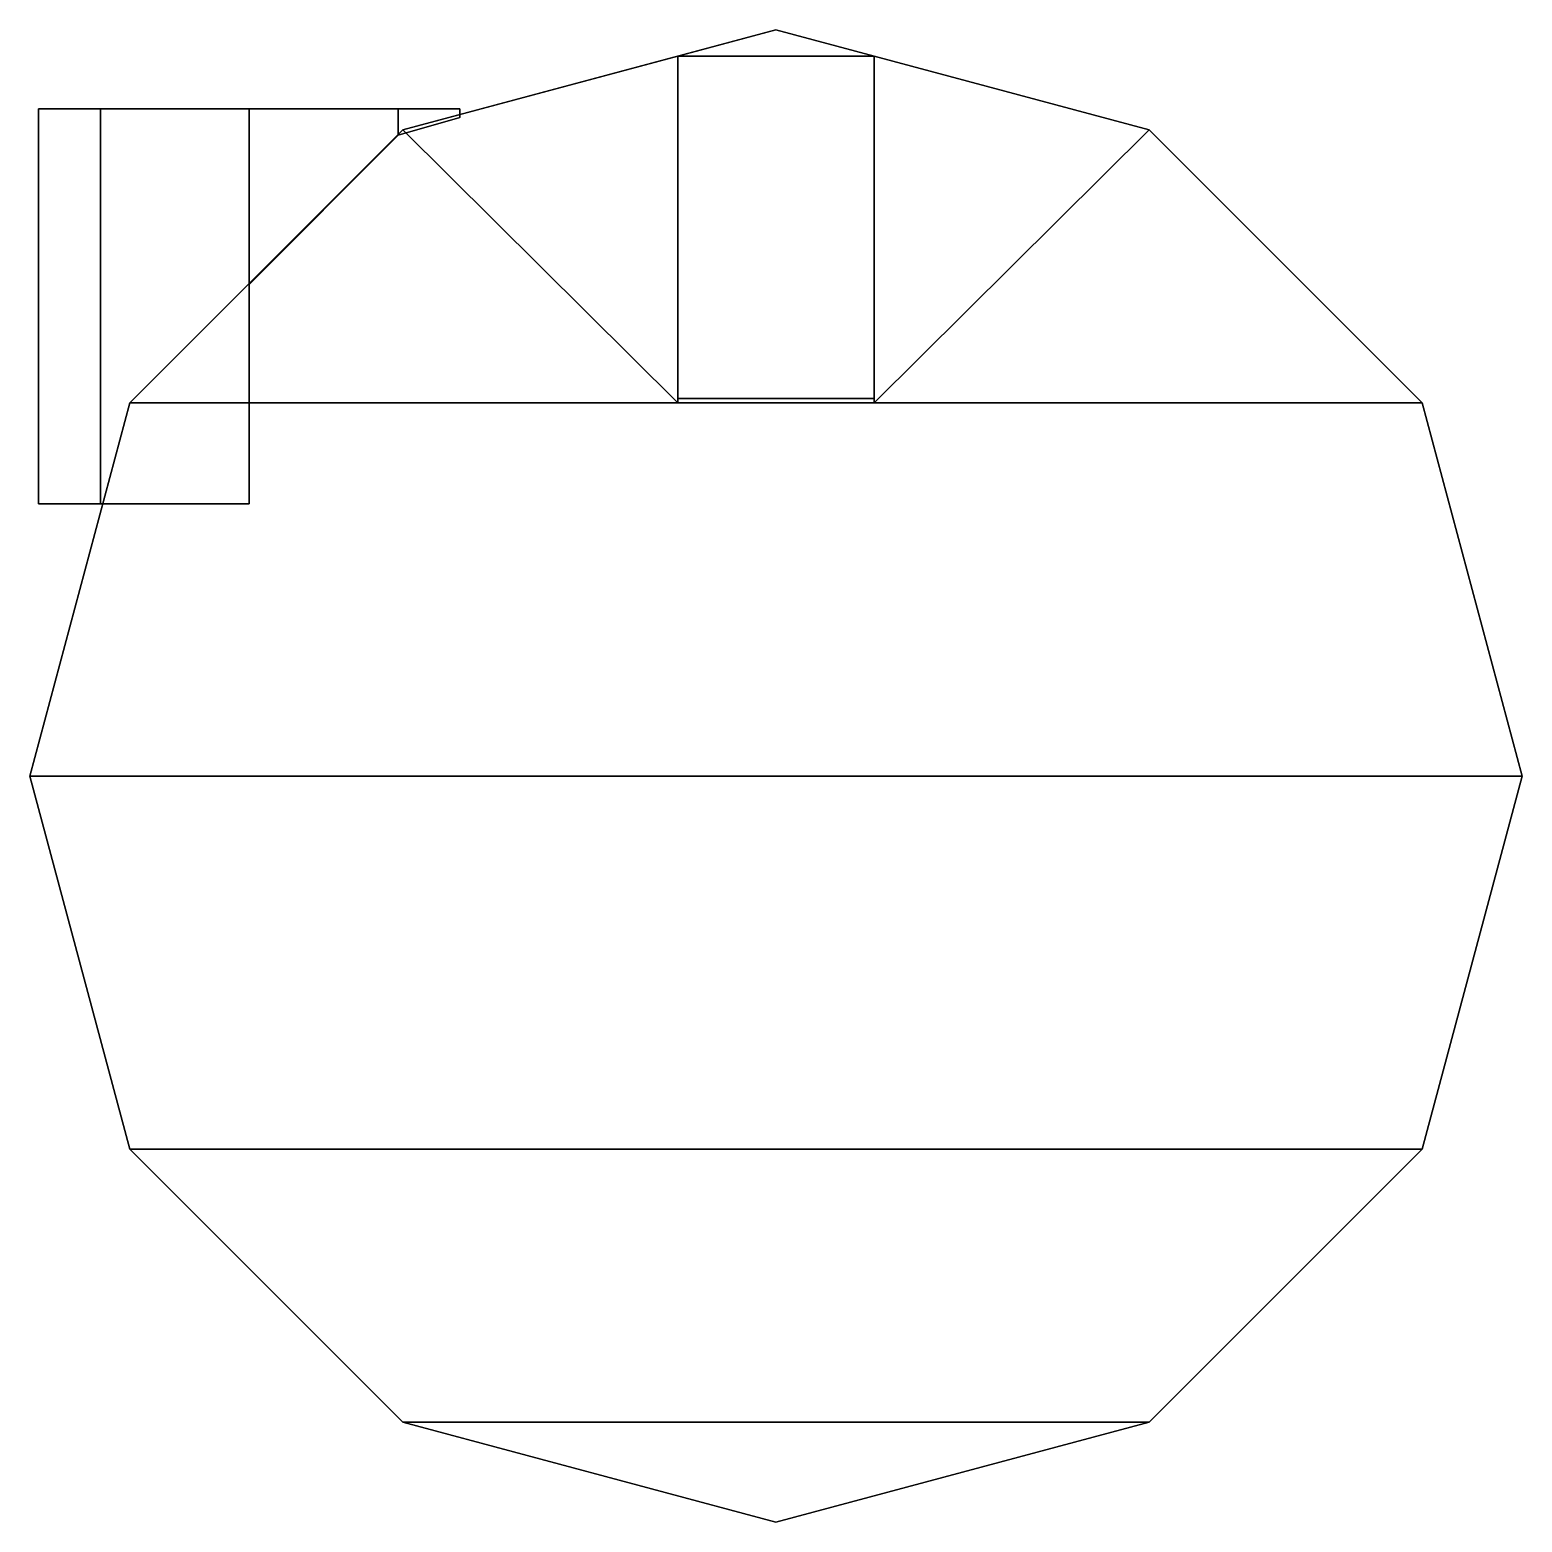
# Model space of a CAD drawing. Extents: x -0.85 to 0.85, y -0.85 to 0.85.
import ezdxf

# ---------------------------------------------------------------- set-up
doc = ezdxf.new("R2010")
doc.units = 0
doc.layers.add('TURRET', color=2, linetype='CONTINUOUS')

msp = doc.modelspace()

# ---------------------------------------------------------------- linework, layer by layer
at = {"layer": 'TURRET'}
for points in [[(0, 0.85), (-0.425, 0.7361), (-0.425, 0.7361, 0.4), (-0.112, 0.82, 0.4)], [(0, 0.85), (0, 0.85), (-0.112, 0.82, 0.4), (0.112, 0.82, 0.4)], [(0.425, 0.7361), (0, 0.85), (0.112, 0.82, 0.4), (0.425, 0.7361, 0.4)], [(-0.112, 0.82, 0.87), (-0.425, 0.7361, 0.93), (-0.112, 0.425, 1.18)], [(-0.112, 0.82, 0.4), (-0.425, 0.7361, 0.4), (-0.425, 0.7361, 0.93), (-0.112, 0.82, 0.87)], [(-0.112, 0.82, 0.4), (-0.112, 0.82, 0.87), (-0.112, 0.425, 1.18), (-0.112, 0.43, 0.4)], [(0.112, 0.82, 0.4), (-0.112, 0.82, 0.4), (-0.112, 0.43, 0.4), (0.112, 0.43, 0.4)], [(0.425, 0.7361, 0.93), (0.112, 0.82, 0.87), (0.112, 0.425, 1.18)], [(0.112, 0.82, 0.87), (0.112, 0.82, 0.4), (0.112, 0.43, 0.4), (0.112, 0.425, 1.18)], [(0.425, 0.7361, 0.4), (0.112, 0.82, 0.4), (0.112, 0.82, 0.87), (0.425, 0.7361, 0.93)], [(-0.6, 0.76, 0.94), (-0.7697, 0.76, 0.5303), (-0.84, 0.76, 0.7), (-0.7697, 0.76, 0.8697)], [(-0.84, 0.76, 0.7), (-0.7697, 0.76, 0.5303), (-0.7697, 0.31, 0.5303), (-0.84, 0.31, 0.7)], [(-0.7697, 0.76, 0.8697), (-0.84, 0.76, 0.7), (-0.84, 0.31, 0.7), (-0.7697, 0.31, 0.8697)], [(-0.4303, 0.76, 0.8697), (-0.6, 0.76, 0.46), (-0.7697, 0.76, 0.5303), (-0.6, 0.76, 0.94)], [(-0.7697, 0.76, 0.5303), (-0.6, 0.76, 0.46), (-0.6, 0.31, 0.46), (-0.7697, 0.31, 0.5303)], [(-0.6, 0.76, 0.94), (-0.7697, 0.76, 0.8697), (-0.7697, 0.31, 0.8697), (-0.6, 0.31, 0.94)], [(-0.36, 0.76, 0.7), (-0.4303, 0.76, 0.5303), (-0.6, 0.76, 0.46), (-0.4303, 0.76, 0.8697)], [(-0.4303, 0.76, 0.8697), (-0.6, 0.76, 0.94), (-0.6, 0.56, 0.94), (-0.4303, 0.73, 0.8697)], [(-0.6, 0.76, 0.46), (-0.4303, 0.76, 0.5303), (-0.4303, 0.73, 0.5303), (-0.6, 0.56, 0.46)], [(-0.4303, 0.76, 0.5303), (-0.36, 0.76, 0.7), (-0.36, 0.75, 0.7), (-0.4303, 0.73, 0.5303)], [(-0.36, 0.76, 0.7), (-0.4303, 0.76, 0.8697), (-0.4303, 0.73, 0.8697), (-0.36, 0.75, 0.7)], [(-0.425, 0.7361, 0.93), (-0.7361, 0.425, 1.18), (-0.112, 0.425, 1.18)], [(-0.425, 0.7361), (-0.7361, 0.425), (-0.7361, 0.425, 1.18), (-0.425, 0.7361, 0.93)], [(0.425, 0.7361, 0.93), (0.112, 0.425, 1.18), (0.7361, 0.425, 1.18)], [(0.7361, 0.425), (0.425, 0.7361), (0.425, 0.7361, 0.93), (0.7361, 0.425, 1.18)], [(-0.7361, 0.425), (-0.85, 0), (-0.85, 0, 1.18), (-0.7361, 0.425, 1.18)], [(-0.7361, 0.425, 1.18), (-0.85, 0, 1.18), (0.85, 0, 1.18), (0.7361, 0.425, 1.18)], [(0.112, 0.43, 0.4), (-0.112, 0.43, 0.4), (-0.112, 0.425, 1.18), (0.112, 0.425, 1.18)], [(0.85, 0), (0.7361, 0.425), (0.7361, 0.425, 1.18), (0.85, 0, 1.18)], [(-0.7697, 0.31, 0.8697), (-0.84, 0.31, 0.7), (-0.7697, 0.31, 0.5303), (-0.6, 0.31, 0.94)], [(-0.85, 0), (-0.7361, -0.425), (-0.7361, -0.425, 1.18), (-0.85, 0, 1.18)], [(-0.85, 0, 1.18), (-0.7361, -0.425, 1.18), (0.7361, -0.425, 1.18), (0.85, 0, 1.18)], [(0.7361, -0.425), (0.85, 0), (0.85, 0, 1.18), (0.7361, -0.425, 1.18)], [(-0.7361, -0.425), (-0.425, -0.7361), (-0.425, -0.7361, 1.18), (-0.7361, -0.425, 1.18)], [(-0.7361, -0.425, 1.18), (-0.425, -0.7361, 1.18), (0.425, -0.7361, 1.18), (0.7361, -0.425, 1.18)], [(0.425, -0.7361), (0.7361, -0.425), (0.7361, -0.425, 1.18), (0.425, -0.7361, 1.18)], [(-0.425, -0.7361), (0, -0.85), (0, -0.85, 1.18), (-0.425, -0.7361, 1.18)], [(-0.425, -0.7361, 1.18), (0, -0.85, 1.18), (0, -0.85, 1.18), (0.425, -0.7361, 1.18)], [(0, -0.85), (0.425, -0.7361), (0.425, -0.7361, 1.18), (0, -0.85, 1.18)]]:
    msp.add_3dface(points, dxfattribs=at)

doc.saveas('drawing.dxf')
